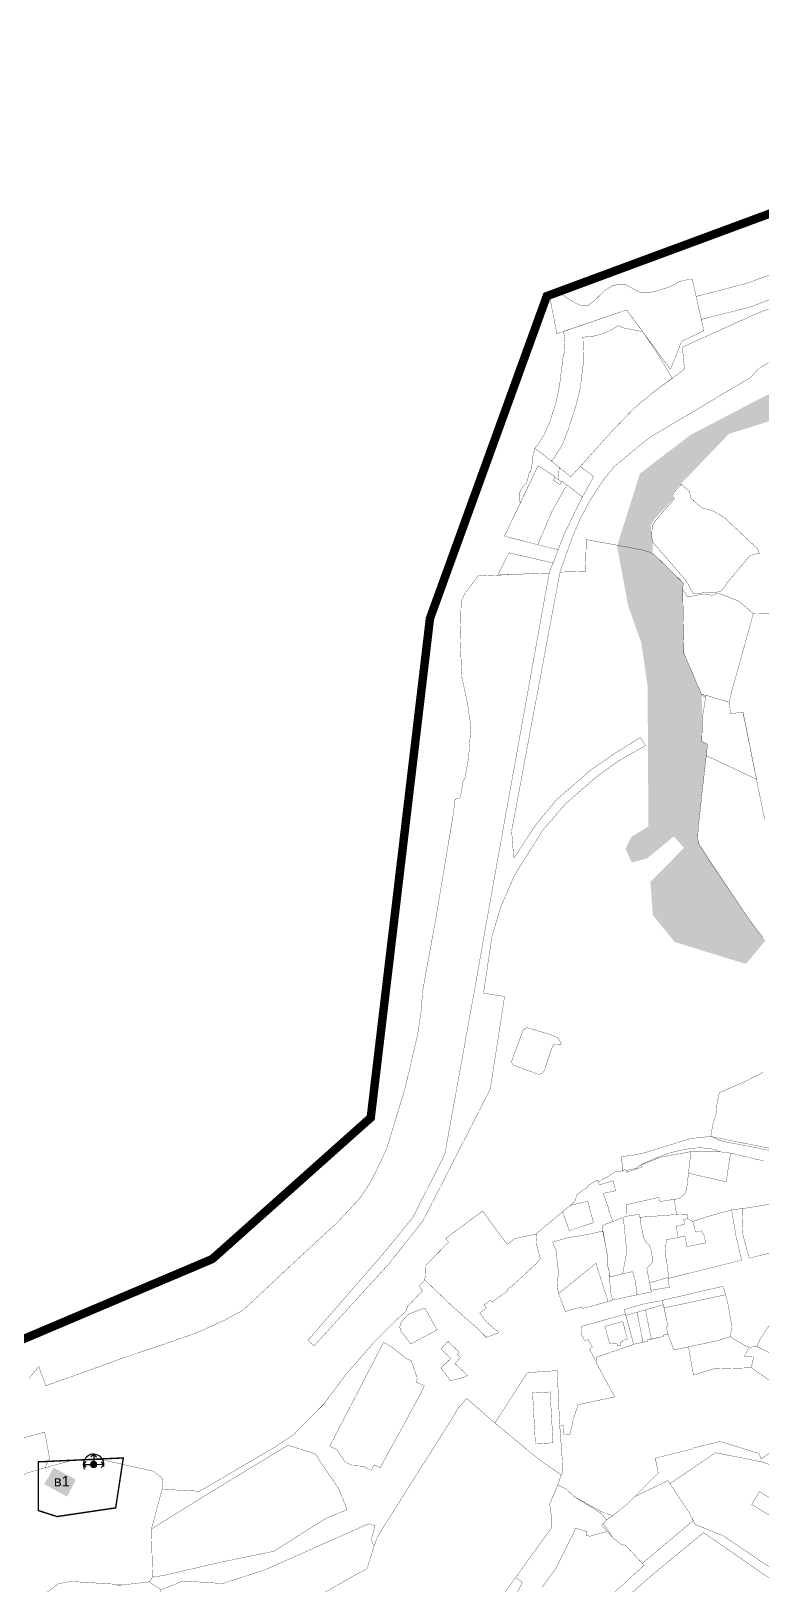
# Model space of a CAD drawing. Header units: millimetres. Extents: x 21689 to 31331, y 37531 to 43751.
# Drawn here: x 23516 to 24035, y 39211 to 40316 of the extents above; entities that cross this region are included whole.
import ezdxf

# ---------------------------------------------------------------- set-up
doc = ezdxf.new("R2010")
doc.units = ezdxf.units.MM
doc.linetypes.add('DASHEDX2', pattern=[1.5, 1, -0.5])
doc.linetypes.add('МЕЖА', pattern=[4, 1, -1, 1, -1])
for name, color, linetype, lineweight in [('0 . 11 - границы ДМ проект', 10, 'МЕЖА', 0), ('0.15 - Видовые раскрытия', 22, 'Continuous', 9), ('00 границы ОКН', 1, 'Continuous', 40), ('00 номер ОКН', 7, 'Continuous', 15), ('CONTUR', 150, 'Continuous', 9)]:
    doc.layers.add(name, color=color, linetype=linetype, lineweight=lineweight)
doc.layers.add('00 Выявленные ОКН', color=30, linetype='Continuous', lineweight=9, transparency=0.4)
doc.layers.add('00 Природный ландшафт', color=81, linetype='Continuous', lineweight=9, true_color=0xa9da90, transparency=0.4)
doc.styles.get("Standard").update_dxf_attribs({"font": 'arial.ttf'})

# ---------------------------------------------------------------- blocks, each defined once
blk = doc.blocks.new('участки все')
at = {"layer": 'CONTUR', "const_width": 0.2}
for points in [[(1247, 2489.7), (1146.8, 2433.6), (1140.8, 2427), (1068.3, 2383.8), (1044.3, 2364.1), (1036.1, 2354.2), (1027, 2340.4), (1019.2, 2325.8), (1013.8, 2313.1), (1005.1, 2288.5), (970.7, 2104.5), (972.2, 2085), (988.1, 2109.1), (1002.7, 2126.7), (1027.2, 2148), (1044.4, 2159.8), (1062.2, 2170.8), (1065.9, 2165.1), (1046.4, 2154.1), (1030.6, 2142.6), (1009.1, 2123.8), (992.7, 2104.8), (973.2, 2073.8), (962.9, 2050.3), (956.8, 2029.8), (950.7, 1989.1), (965.7, 1986.8), (955.5, 1920.9), (907.5, 1827), (882.6, 1795.8), (830.1, 1738.3), (825.8, 1742.3), (878.6, 1803), (900.5, 1829.7), (923.2, 1874.7), (944.6, 1993), (957.1, 2063.8), (997.4, 2287.8), (1008.1, 2315.5), (1018.9, 2337.8), (1029, 2356.4), (1019.5, 2363.6), (1043.2, 2389.9), (1057.9, 2405.1), (1072, 2416.8), (1089, 2429.2), (1093.7, 2432.9), (1092.1, 2448.4), (1145.1, 2472.4), (1186.6, 2487.7)], [(1150.6, 2112.8), (1135.2, 2188.8), (1126.4, 2187.9), (1125.5, 2195.9), (1126.2, 2199.6), (1127.3, 2203.9), (1142.6, 2258.9), (1155.7, 2259.1)], [(1149.6, 1932.9), (1138.4, 1927.1), (1118.5, 1918.4), (1116.8, 1911), (1116.4, 1904.4), (1113.6, 1895), (1112.4, 1887.3), (1098.3, 1885.8), (1065.1, 1875.6), (1058.9, 1874.2), (1049, 1872.9), (1049.5, 1862.5), (1044.5, 1862.1), (1038.7, 1858.4), (1032.3, 1855.1), (1031.6, 1856.3), (1024.7, 1852.2), (1025.2, 1851.5), (1017.4, 1846.2), (1015.5, 1840.9), (1012.3, 1838.2), (1007, 1833.8), (989.8, 1819.4), (987.7, 1817.7), (973.2, 1814.7), (967.5, 1810.5), (950, 1834.2), (923.8, 1814.8), (925.8, 1812.1), (909.3, 1795.3), (909.6, 1787.9), (908.3, 1784.4), (904.8, 1780.9), (907.2, 1778), (906.7, 1777.6), (907, 1777.3), (896.6, 1766.2), (895.5, 1763), (888.9, 1756.9), (872.3, 1740.4), (852.5, 1717.6), (837.3, 1697.2), (816.8, 1676.6), (816.9, 1676), (800.2, 1665.1), (748.8, 1635), (722.1, 1636.4), (722.5, 1640.1), (722.1, 1644.3), (715.7, 1649.3), (679.3, 1657.4), (656.8, 1656.6), (638.8, 1651.7), (642.1, 1658.3), (638.6, 1677), (615.7, 1670.7)], [(627.4, 1715.1), (634.4, 1723.7), (639.4, 1710), (666.4, 1719.6), (693.8, 1729.6), (723, 1739.4), (746.4, 1747.5), (766.9, 1756.8), (780, 1764), (819.6, 1801.1), (840.4, 1820.3), (846, 1825.4), (854.5, 1834.4), (860.6, 1841), (864.4, 1845.7), (869.9, 1854), (873.3, 1860.5), (881.8, 1878.6), (889.9, 1905), (894.3, 1919.3), (897.8, 1933.6), (903.9, 1959.9), (906.4, 1976.8), (907.3, 1990.1), (916.8, 2042.3), (929.1, 2115.9), (930.5, 2127), (933.9, 2128), (934.8, 2131.4), (936, 2139.6), (937.6, 2142.1), (940.1, 2156.5), (941.7, 2178.4), (939.4, 2194.7), (935.2, 2214.1), (934.2, 2239.7), (934.8, 2267.3), (935.9, 2270.2), (937.8, 2273.8), (947.3, 2286.3), (947.3, 2286.3), (950.1, 2285.8), (987, 2287.5), (997.4, 2287.8), (957.1, 2063.8), (944.6, 1993), (923.2, 1874.7), (900.5, 1829.7), (878.6, 1803), (825.8, 1742.3), (830.1, 1738.3), (882.6, 1795.8), (907.5, 1827), (955.5, 1920.9), (965.7, 1986.8), (950.7, 1989.1), (956.8, 2029.8), (962.9, 2050.3), (973.2, 2073.8), (992.7, 2104.8), (1009.1, 2123.8), (1030.6, 2142.6), (1046.4, 2154.1), (1065.9, 2165.1), (1062.2, 2170.8), (1044.4, 2159.8), (1027.2, 2148), (1002.7, 2126.7), (988.1, 2109.1), (972.2, 2085), (970.7, 2104.5), (1005.1, 2288.5), (1017.7, 2288.8), (1023.2, 2289), (1023.8, 2311.6), (1044.7, 2307.8), (1063.9, 2304.2), (1069.1, 2302.6), (1072.1, 2301), (1092.8, 2280.7), (1092.4, 2276.3), (1093.2, 2230.8), (1105.7, 2201.8), (1106, 2200.8), (1108.7, 2199.8), (1106.3, 2184.1), (1106, 2168.1), (1108, 2167.1), (1110.1, 2166.4), (1106.1, 2131.4), (1104.8, 2118.9), (1103.5, 2107.4), (1103, 2099.2), (1104, 2094.9), (1112, 2082.3), (1122.2, 2067.3), (1140.3, 2040.6), (1149.4, 2028.6)], [(1160.1, 1877.7), (1146.4, 1880.4), (1132.7, 1883.1), (1117.1, 1886.2), (1112.4, 1887.3), (1113.6, 1895), (1116.4, 1904.4), (1116.8, 1911), (1118.5, 1918.4), (1138.4, 1927.1), (1149.6, 1932.9)], [(1150.3, 1869.7), (1144.5, 1871.1), (1136.3, 1873.1), (1127.2, 1875.3), (1126.4, 1875.4), (1118.5, 1876.4), (1114.8, 1878.1), (1111.8, 1878.6), (1108.9, 1878.9), (1106.1, 1879.1), (1103.6, 1879.1), (1100.7, 1879), (1097.4, 1878.6), (1094.3, 1878.1), (1089.6, 1877.1), (1086.5, 1876.4), (1083.2, 1875.4), (1080.4, 1874.5), (1076.7, 1873.2), (1074, 1872.2), (1070.7, 1870.8), (1067.2, 1869.2), (1064.8, 1868.1), (1063, 1867.2), (1062, 1866.7), (1061.3, 1866.2), (1060.7, 1865.8), (1060.2, 1865.3), (1059.4, 1864.7), (1052, 1863), (1051.7, 1863.8), (1049.4, 1863), (1049.4, 1863), (1049, 1872.9), (1058.9, 1874.2), (1065.1, 1875.6), (1098.3, 1885.8), (1112.4, 1887.3), (1117.5, 1885.1), (1117.6, 1884.9), (1117.8, 1884.8), (1118.1, 1884.7), (1118.3, 1884.6), (1118.6, 1884.5), (1120.6, 1884), (1123.2, 1883.4), (1126.3, 1882.8), (1135.3, 1881), (1144.4, 1879.3), (1153.9, 1877.3)], [(1150.3, 1869.7), (1144.5, 1871.1), (1136.3, 1873.1), (1127.2, 1875.3), (1126.4, 1875.4), (1123.3, 1855), (1096.5, 1861.1), (1095.5, 1852.8), (1095.2, 1849.7), (1094.5, 1847.5), (1093.4, 1845.8), (1091.3, 1844.3), (1089.4, 1843), (1086.3, 1842.5), (1088, 1831.8), (1090.2, 1831.9), (1095.5, 1831.7), (1095.9, 1828.8), (1099.4, 1826.9), (1113.3, 1831.2), (1124.8, 1834.4), (1127.2, 1835.1), (1135.2, 1836), (1177, 1842.6)], [(1157.7, 1665.1), (1148.2, 1657.8), (1146.5, 1661.9), (1119, 1670.4), (1099.9, 1665.8), (1099.3, 1665.1), (1074.5, 1658.9), (1072.9, 1658.4), (1075, 1648), (1052.9, 1625.9), (1042.7, 1617.7), (1034.6, 1620.4), (1015.7, 1630.9), (1009.4, 1636.7), (1003.5, 1639.3), (1005.9, 1646.7), (1006.3, 1646.4), (1007.2, 1649.3), (1006.3, 1663.2), (1004.9, 1681.6), (1004.9, 1681.6), (1007.4, 1681.8), (1007.7, 1675.4), (1012.3, 1675.6), (1014.5, 1686), (1017.9, 1696.5), (1044, 1702.1), (1030.8, 1726.4), (1030.9, 1726.9), (1031.1, 1730.3), (1042.5, 1734.3), (1043.8, 1734.6), (1057.5, 1739.5), (1067.4, 1741.7), (1067.2, 1742.6), (1078.6, 1745), (1078.4, 1746), (1081.9, 1746.7), (1086.2, 1735.5), (1096.5, 1737.7), (1100, 1717.6), (1114.3, 1722), (1141.1, 1722.8), (1170.3, 1702.6)], [(843.2, 1566.2), (859.2, 1575.3), (867.8, 1579.9), (872.9, 1596), (875.2, 1602.6), (880.3, 1610.8), (893.2, 1631.1), (906.5, 1652.3), (914, 1663.9), (915.4, 1666.2), (918.8, 1671.6), (922.5, 1677.5), (929, 1687.8), (929.7, 1688.9), (932.4, 1693.8), (934.9, 1696.6), (938.7, 1701), (938.7, 1701), (940.8, 1699.2), (958.8, 1683.5), (959.3, 1683.1), (984.1, 1662.6), (992.4, 1656), (1005.9, 1646.7), (1003.5, 1639.3), (997.8, 1626.1), (999.1, 1616.1), (999.1, 1609.1), (988.8, 1594.8), (976.2, 1577.4), (973.6, 1573.7), (963.9, 1560.4)], [(476.8, 1557), (488.5, 1573), (504.7, 1580.7), (538.9, 1589.2), (560.9, 1617.2), (598.5, 1630.8), (612.7, 1638.4), (625.5, 1647.7), (638.8, 1651.7), (656.8, 1656.6), (679.3, 1657.4), (679.3, 1657.4), (715.7, 1649.3), (722.1, 1644.3), (722.5, 1640.1), (722.1, 1636.4), (714.5, 1608.1), (715.3, 1574), (713, 1570.6), (695.1, 1568.5), (656.4, 1570.9), (647.9, 1569), (637.9, 1561.3)], [(974.6, 1562.7), (978.3, 1570.3), (973.6, 1573.7), (976.2, 1577.4), (988.8, 1594.8), (999.1, 1609.1), (999.1, 1616.1), (997.8, 1626.1), (1000.3, 1632), (1000.3, 1632), (1003.5, 1639.3), (1009.4, 1636.7), (1015.7, 1630.9), (1033.9, 1619.6), (1038.3, 1614.6), (1034.7, 1610.9), (1038.7, 1606.4), (1026.3, 1603), (1023.6, 1603.8), (1024.3, 1606.3), (1015.9, 1608.8), (1014.9, 1605.4), (1002.4, 1580.5), (992.3, 1566.7)], [(992.3, 1566.7), (1002.4, 1580.5), (1014.9, 1605.4), (1015.9, 1608.8), (1024.3, 1606.3), (1023.6, 1603.8), (1026.3, 1603), (1038.7, 1606.4), (1042.3, 1602.3), (1048, 1597.6), (1052.2, 1596), (1064.9, 1582.4), (1043.3, 1562.6)], [(689.3, 1567.7), (695.1, 1568.5), (713, 1570.6), (721.4, 1564.9)]]:
    blk.add_lwpolyline(points, dxfattribs=at)
for points in [[(1191.5, 2513.2), (1196.9, 2502.9), (1179.8, 2494.4), (1162.4, 2485.7), (1150.4, 2480.8), (1140.3, 2476.9), (1125.8, 2473.2), (1113.3, 2470.1), (1105.6, 2468.2), (1103.4, 2477.8), (1101.9, 2484.5), (1137.3, 2493.6), (1158.5, 2501.4), (1190.1, 2516), (1191.5, 2513.2)], [(1095.4, 2496.3), (1099.2, 2496.5), (1107.4, 2460.1), (1091.6, 2452.6), (1083.7, 2432.5), (1052.5, 2474.9), (1002.9, 2458), (997.4, 2485.9), (1001.1, 2487.5), (1005.4, 2486.6), (1011.3, 2482.6), (1015.9, 2479.8), (1019.9, 2478.2), (1025.4, 2478.3), (1030, 2481.9), (1037, 2488.7), (1042.2, 2492), (1046.3, 2493), (1052, 2492.9), (1057.6, 2489.6), (1063.3, 2487), (1068.6, 2487), (1074.4, 2488.6), (1080, 2490.3), (1085.4, 2492.3), (1090.4, 2495.2), (1095.4, 2496.3)], [(1007.2, 2459.4), (1052.5, 2474.9), (1063.9, 2459.5), (1050.9, 2461.9), (1046.4, 2463.6), (1041.5, 2460.6), (1035.3, 2457.9), (1028.3, 2456.1), (1021.4, 2455.5), (1021.9, 2438.5), (1019.6, 2419.9), (1016.4, 2406.6), (1011.4, 2391.2), (1006.9, 2379.3), (1001.4, 2370.3), (998.9, 2367.5), (987.2, 2376.6), (989.4, 2379.1), (993.8, 2386.2), (998.1, 2395.8), (1002.5, 2410), (1004.9, 2422.2), (1007.3, 2441.1), (1008.1, 2444.5), (1008.5, 2453.5), (1007.9, 2457.6), (1007.2, 2459.4)], [(1021.4, 2455.5), (1028.3, 2456.1), (1035.3, 2457.9), (1041.5, 2460.6), (1046.4, 2463.6), (1050.9, 2461.9), (1063.9, 2459.5), (1074.7, 2443.4), (1078.8, 2436.7), (1085, 2426.4), (1072, 2416.8), (1057.9, 2405.1), (1043.2, 2389.9), (1019.5, 2363.6), (1012.8, 2356.2), (1002.2, 2364.9), (998.9, 2367.5), (1001.4, 2370.3), (1006.9, 2379.3), (1011.4, 2391.2), (1016.4, 2406.6), (1019.6, 2419.9), (1021.9, 2438.5), (1021.4, 2455.5)], [(985.4, 2369.4), (987.3, 2376.5), (998.9, 2367.5), (1002.2, 2364.9), (1004.5, 2363), (1004.5, 2362.1), (1003.8, 2354.3), (1001.3, 2355.8), (1001.6, 2356.3), (998.5, 2358.3), (990.9, 2363.2), (989.5, 2364.1), (976.9, 2337.8), (976, 2339.5), (976, 2343.5), (977, 2346.5), (979.1, 2349.6), (981.1, 2351.5), (982.1, 2354.4), (983.2, 2359.4), (984.3, 2360.2), (985.4, 2366.4), (985.4, 2367.3), (985.4, 2369.4)], [(989.3, 2308), (999.2, 2331.3), (1009.9, 2350.5), (1006.4, 2353.1), (1006.2, 2352.8), (1005, 2350.8), (1000.1, 2353.8), (1001.3, 2355.8), (1001.6, 2356.3), (998.5, 2358.3), (990.9, 2363.2), (989.5, 2364.1), (965.6, 2314), (967.1, 2313.6), (989.3, 2308)], [(1001.3, 2355.8), (1000.1, 2353.8), (1005, 2350.8), (1006.2, 2352.8), (1001.3, 2355.8)], [(1009.9, 2350.5), (1021.1, 2342), (1018.9, 2337.8), (1008.1, 2315.5), (1003.8, 2304.4), (989.3, 2308), (999.2, 2331.3), (1009.9, 2350.5)], [(1119.3, 2274.7), (1113.7, 2273.9), (1111.9, 2274.2), (1099.9, 2273.1), (1094.8, 2282.4), (1071.3, 2309.5), (1070.3, 2313.4), (1070.7, 2321.3), (1072.7, 2324.7), (1086.4, 2340.6), (1085.9, 2341.2), (1086, 2345.1), (1091.5, 2350.9), (1097.3, 2345.6), (1097.8, 2341.7), (1100.5, 2338.8), (1106.8, 2333.7), (1111, 2333.1), (1114.4, 2331.7), (1121.5, 2327.7), (1145.3, 2305.4), (1147.2, 2301.8), (1145.9, 2301.9), (1140.1, 2300.1), (1123.6, 2280.5), (1122.2, 2278), (1119.3, 2274.7)], [(968.7, 2302.2), (1000.2, 2295), (997.4, 2287.8), (987, 2287.5), (960.9, 2286.4), (968.7, 2302.2)], [(1092.4, 2276.3), (1095.9, 2270.8), (1107.5, 2273), (1113.2, 2271.9), (1117.5, 2273.7), (1132.5, 2267.7), (1142.6, 2258.9), (1127.3, 2203.9), (1126.2, 2199.6), (1125.5, 2195.9), (1109.1, 2200.9), (1107.6, 2200.7), (1107.3, 2201.8), (1105.7, 2201.8), (1093.2, 2230.8), (1092.4, 2276.3)], [(1135.3, 2188.8), (1126.4, 2187.9), (1125.5, 2195.9), (1109.1, 2200.9), (1108.7, 2199.8), (1106.3, 2184.1), (1106, 2168.1), (1108, 2167.1), (1110.1, 2166.4), (1109.2, 2158), (1144.9, 2141.2), (1135.3, 2188.8)], [(981.8, 1964.5), (982.7, 1964.3), (998.1, 1959.8), (1003.8, 1957.2), (1006.2, 1952.8), (1002.3, 1953), (1001.4, 1952.7), (1000.8, 1952.2), (1000.1, 1951.7), (999.6, 1950.9), (999.2, 1950), (994, 1934.3), (993.4, 1933.3), (992.4, 1932.3), (991.7, 1931.9), (990.9, 1931.5), (989.8, 1931.4), (972.9, 1937.5), (972.2, 1937.8), (971.7, 1938.3), (971, 1939.3), (970.8, 1940.4), (971, 1941.6), (978.7, 1962.4), (979.3, 1963.4), (980.2, 1964.1), (981, 1964.4), (981.8, 1964.5)], [(981.8, 1964.5), (982.7, 1964.3), (998.1, 1959.8), (1003.8, 1957.2), (1006.2, 1952.8), (1002.3, 1953), (1001.4, 1952.7), (1000.8, 1952.2), (1000.1, 1951.7), (999.6, 1950.9), (999.2, 1950), (994, 1934.3), (993.4, 1933.3), (992.4, 1932.3), (991.7, 1931.9), (990.9, 1931.5), (989.8, 1931.4), (972.9, 1937.5), (972.2, 1937.8), (971.7, 1938.3), (971, 1939.3), (970.8, 1940.4), (971, 1941.6), (978.7, 1962.4), (979.3, 1963.4), (980.2, 1964.1), (981, 1964.4), (981.8, 1964.5)], [(1049.4, 1863), (1051.7, 1863.8), (1052.4, 1861.8), (1056.5, 1863.1), (1058.2, 1863.8), (1063.5, 1865.6), (1063.1, 1866.6), (1062.9, 1867.1), (1071.2, 1870.3), (1073.2, 1871.1), (1076.3, 1872.4), (1096.7, 1876.2), (1098.2, 1876.4), (1096.5, 1861.1), (1095.5, 1852.8), (1095.2, 1849.7), (1094.5, 1847.5), (1093.4, 1845.8), (1091.3, 1844.3), (1089.4, 1843), (1076, 1841), (1075.4, 1844), (1052.1, 1838.6), (1052.3, 1830.5), (1050.1, 1829.7), (1042.8, 1826.8), (1040.7, 1831.9), (1039.5, 1835.3), (1039.9, 1835.5), (1035.8, 1846.8), (1044.6, 1848.6), (1042.9, 1855.7), (1033.2, 1852.9), (1032.3, 1855.1), (1038.7, 1858.4), (1044.5, 1862.1), (1049.5, 1862.5), (1049.4, 1863)], [(1098.2, 1876.4), (1118.5, 1876.4), (1126.4, 1875.4), (1123.3, 1855), (1096.5, 1861.1), (1098.2, 1876.4)], [(923.8, 1814.8), (950, 1834.2), (967.5, 1810.5), (973.2, 1814.7), (987.7, 1817.7), (988.4, 1817.9), (988, 1811.9), (989.1, 1808), (991.1, 1800.5), (988.2, 1796.8), (970.9, 1780.8), (967.7, 1778.7), (968.3, 1777.9), (956.8, 1769.4), (955.7, 1770.9), (951.1, 1767.5), (952.8, 1765.3), (948, 1761.7), (948.3, 1761.3), (952.5, 1755.7), (961.6, 1747.7), (952.6, 1744.4), (946.5, 1750.6), (927.2, 1767.7), (908.7, 1785.5), (909.6, 1787.9), (909.3, 1795.3), (925.8, 1812.1), (923.8, 1814.8)], [(1028.9, 1826), (1011.7, 1820.3), (1007, 1833.8), (1012.3, 1838.2), (1024.8, 1841.2), (1028.9, 1826)], [(1099.4, 1826.9), (1113.3, 1831.2), (1124.8, 1834.4), (1127.2, 1835.1), (1129.2, 1822.7), (1130.3, 1816.3), (1134.3, 1799.3), (1133, 1799), (1082.1, 1786.3), (1082.2, 1787), (1082.3, 1787.6), (1081.2, 1796.7), (1080.1, 1802.5), (1080.3, 1809.3), (1080.8, 1813.9), (1089.2, 1815.5), (1089.4, 1815.5), (1093.9, 1816.3), (1095.4, 1808.9), (1108.7, 1811.6), (1107.7, 1816.7), (1105.7, 1820.2), (1101.6, 1819.2), (1100.1, 1825), (1099.9, 1826), (1099.4, 1826.9)], [(1135.2, 1836), (1177, 1842.6), (1176.5, 1840.4), (1176.6, 1832.9), (1176.7, 1818.9), (1178.9, 1810.5), (1177.1, 1810.1), (1175.8, 1809.7), (1141.6, 1801.2), (1139.6, 1800.7), (1134.7, 1819.2), (1135.2, 1836)], [(1049.6, 1789.5), (1040.5, 1787.3), (1040.3, 1791.2), (1039, 1794.7), (1038.8, 1800.4), (1038.6, 1803.2), (1038.4, 1804.7), (1035.8, 1819.7), (1035.1, 1819.6), (1035, 1821.5), (1035, 1823.2), (1037.3, 1824.8), (1041.7, 1826.4), (1042.8, 1826.8), (1050.1, 1829.7), (1052, 1811.7), (1052.2, 1810.4), (1052.7, 1805.7), (1049.6, 1789.5)], [(1066.8, 1793.5), (1070.6, 1797.4), (1070.6, 1802.2), (1070, 1806.3), (1068.4, 1810.4), (1066.5, 1811.8), (1064.8, 1814.8), (1064.2, 1817.1), (1064.1, 1817.8), (1063.8, 1819), (1062.5, 1825.4), (1061.7, 1831.9), (1052.3, 1830.5), (1050.1, 1829.7), (1052, 1811.7), (1052.2, 1810.4), (1052.7, 1805.7), (1049.6, 1789.5), (1056.7, 1791.2), (1058.7, 1784.6), (1059.8, 1774.7), (1070.1, 1776.7), (1066.8, 1793.5)], [(1062, 1829.8), (1090.2, 1831.9), (1095.5, 1831.7), (1095.9, 1828.8), (1093, 1828.2), (1093.9, 1824.9), (1087.6, 1823.4), (1089.2, 1815.5), (1080.8, 1813.9), (1080.3, 1809.3), (1080.1, 1802.5), (1081.2, 1796.7), (1082.3, 1787.6), (1082.2, 1787), (1068.8, 1783.2), (1066.8, 1793.5), (1070.6, 1797.4), (1070.6, 1802.2), (1070, 1806.3), (1068.4, 1810.4), (1066.5, 1811.8), (1064.8, 1814.8), (1064.2, 1817.1), (1064.1, 1817.8), (1063.8, 1819), (1062.5, 1825.4), (1062, 1829.8)], [(1004.1, 1775.5), (1030.6, 1797.1), (1039.3, 1769.8), (1042.5, 1771.2), (1041.1, 1776.1), (1040.9, 1777.9), (1040.2, 1791.5), (1039, 1795.2), (1038.7, 1803.5), (1035.6, 1819.5), (1034.8, 1819.6), (1032.4, 1819.3), (1024.9, 1817.6), (1011.1, 1815.3), (999.8, 1812.2), (1002.3, 1805.7), (1003.9, 1791.4), (1003.3, 1780.4), (1004.1, 1775.5)], [(1021.1, 1764.9), (1020.8, 1766.2), (1009, 1762.8), (1006.1, 1770.5), (1004.1, 1775.5), (1030.6, 1797.1), (1039.3, 1769.8), (1021.1, 1764.9)], [(1040.4, 1787.3), (1040.9, 1777.9), (1041.1, 1776.1), (1042.5, 1771.2), (1042.6, 1770.9), (1059.8, 1774.7), (1058.7, 1784.6), (1056.7, 1791.2), (1049.6, 1789.5), (1040.5, 1787.3), (1040.4, 1787.3)], [(1082.2, 1787), (1068.8, 1783.2), (1069.8, 1777.9), (1083.3, 1780.1), (1082.4, 1782.5), (1081.9, 1785.3), (1082.2, 1787)], [(1077.9, 1770.7), (1078.5, 1767.6), (1079.1, 1765.3), (1122.8, 1774.7), (1121.2, 1780.8), (1077.9, 1770.7)], [(1051.9, 1760), (1078.5, 1767.6), (1077.9, 1770.7), (1067.8, 1768.8), (1064.3, 1768.1), (1050.8, 1764.1), (1051.6, 1760.9), (1051.9, 1760)], [(1065.9, 1764), (1078.5, 1767.6), (1082, 1752.2), (1080.8, 1751.9), (1081.9, 1746.7), (1078.4, 1746), (1078.6, 1745), (1070, 1743.1), (1065.9, 1764)], [(1082, 1752.2), (1080.8, 1751.9), (1081.9, 1746.7), (1086.2, 1735.5), (1117.4, 1742.1), (1126, 1744.8), (1127.5, 1751.7), (1124.4, 1768.9), (1122.8, 1774.7), (1079.1, 1765.3), (1082, 1752.2)], [(908.9, 1765.3), (917.7, 1749.7), (898.9, 1739.8), (892, 1748.8), (891.2, 1751.4), (891.5, 1754.3), (893.5, 1756.8), (897.3, 1760.9), (908.9, 1765.3)], [(1057.5, 1739.5), (1057.3, 1740.1), (1051.6, 1760.9), (1046.3, 1759.4), (1020.5, 1752.3), (1020, 1749.3), (1020.4, 1746.3), (1022.6, 1742.3), (1025.3, 1742.7), (1028.1, 1737.6), (1026.1, 1736.1), (1030.9, 1726.9), (1031.1, 1730.3), (1042.5, 1734.3), (1043.8, 1734.6), (1057.5, 1739.5)], [(1051.9, 1760), (1059.9, 1762.3), (1064.1, 1741), (1057.5, 1739.5), (1057.3, 1740.1), (1051.9, 1760)], [(1065.9, 1764), (1059.9, 1762.3), (1064.1, 1741), (1067.4, 1741.7), (1067.2, 1742.6), (1070, 1743.1), (1065.9, 1764)], [(1161.8, 1762.7), (1169.8, 1759.7), (1181.3, 1761), (1201.1, 1766.4), (1211.7, 1760.1), (1190.1, 1714.3), (1145.1, 1738), (1147.6, 1743.6), (1155.6, 1755.3), (1157.8, 1758.4), (1161.8, 1762.7)], [(1037, 1752.3), (1049.8, 1755.7), (1053, 1743.1), (1049.7, 1742.2), (1049.9, 1741.4), (1047.9, 1740.8), (1048.4, 1738.9), (1046.1, 1738.3), (1045.6, 1740.2), (1043.5, 1739.7), (1043.2, 1740.6), (1040.4, 1739.9), (1037, 1752.3)], [(1037, 1752.3), (1040.4, 1739.9), (1043.2, 1740.6), (1043.5, 1739.7), (1045.6, 1740.2), (1046.1, 1738.3), (1048.4, 1738.9), (1047.9, 1740.8), (1049.9, 1741.4), (1049.7, 1742.2), (1053, 1743.1), (1049.8, 1755.7), (1037, 1752.3)], [(865.1, 1652.8), (857.5, 1653.2), (852.2, 1656), (846.3, 1664.6), (841.3, 1667), (879.6, 1740.8), (884.8, 1738.1), (895.5, 1729.5), (899.3, 1727.8), (903.7, 1715.2), (902.6, 1712.8), (908.7, 1709.9), (903.7, 1700.1), (877.2, 1651.7), (872.9, 1653.7), (871, 1649.9), (865.1, 1652.8)], [(925.4, 1741.5), (933.5, 1733.8), (932, 1732.3), (934.3, 1730.1), (930.4, 1725.8), (939.3, 1717.4), (937.8, 1716.5), (937, 1716), (933, 1715.1), (927.5, 1713.6), (924.2, 1717.7), (920.4, 1722.4), (922.3, 1724.6), (924.2, 1726.2), (927.4, 1729.5), (920.4, 1736.1), (925.4, 1741.5)], [(1096.5, 1737.7), (1117.4, 1742.1), (1126, 1744.8), (1136.1, 1738.9), (1139.6, 1737.3), (1136.3, 1731.1), (1142.8, 1730.4), (1141.1, 1722.8), (1114.3, 1722), (1100, 1717.6), (1096.5, 1737.7)], [(1136.3, 1731.1), (1139.6, 1737.3), (1145.1, 1738), (1181.1, 1719.1), (1170.6, 1702.4), (1170.3, 1702.6), (1141.1, 1722.8), (1142.8, 1730.4), (1136.3, 1731.1)], [(1004.8, 1683.4), (1003.1, 1720.8), (981.9, 1719.3), (958.8, 1683.5), (959.3, 1683.1), (984.1, 1662.6), (992.4, 1656), (1006.3, 1646.4), (1007.2, 1649.3), (1006.3, 1663.2), (1004.8, 1683.4)], [(1004.8, 1683.4), (1003.1, 1720.8), (981.9, 1719.3), (958.8, 1683.5), (959.3, 1683.1), (984.1, 1662.6), (992.4, 1656), (1006.3, 1646.4), (1007.2, 1649.3), (1006.3, 1663.2), (1004.8, 1683.4)], [(987.6, 1668.8), (1000.1, 1669.4), (998.1, 1705.6), (985.6, 1705), (987.6, 1668.8)], [(987.6, 1668.8), (985.6, 1705), (998.1, 1705.6), (1000.1, 1669.4), (987.6, 1668.8)], [(714.5, 1608.1), (748.9, 1629.6), (811.5, 1667.7), (831.1, 1661.6), (834.1, 1656.8), (847.7, 1636.7), (852.1, 1625.9), (853.5, 1621.8), (838.7, 1615.8), (801.5, 1592.3), (762.1, 1584.2), (723.3, 1575.1), (715.3, 1574), (714.5, 1608.1)], [(1083.3, 1640.4), (1115.7, 1662.4), (1149.5, 1655.7), (1157, 1652.9), (1165.6, 1649.9), (1183.6, 1638.5), (1155.5, 1593.1), (1169.8, 1583.3), (1165, 1573.7), (1121.1, 1603.4), (1101.3, 1611.4), (1096.9, 1619.9), (1090.8, 1629), (1083.3, 1640.4)], [(1038.3, 1614.6), (1042.7, 1617.7), (1052.9, 1625.9), (1058, 1631), (1081.9, 1642.6), (1083.3, 1640.4), (1090.8, 1629), (1096.9, 1619.9), (1099.9, 1614), (1097.3, 1612), (1063.7, 1583.7), (1052.2, 1596), (1048, 1597.6), (1042.3, 1602.3), (1036, 1612.2), (1038.3, 1614.6)], [(1160.1, 1626.6), (1154.4, 1617.7), (1141.3, 1625.7), (1147, 1634.8), (1160.1, 1626.6)], [(716.3, 1549.2), (721.4, 1564.9), (736.9, 1571.2), (765.3, 1569.4), (795.9, 1579.4), (868.7, 1611.8), (873.6, 1610.5), (870.8, 1600.7), (872.9, 1596), (867.8, 1579.9), (859.2, 1575.3), (843.2, 1566.2), (832.2, 1559.9), (832.2, 1559.7), (819.1, 1557.7), (816.6, 1556.7), (780.1, 1534.4), (764.1, 1532.5), (762.1, 1532.7), (749.5, 1535.6), (734.4, 1539.1), (715, 1543.4), (716.3, 1549.2)], [(1053.8, 1560.7), (1131.8, 1499.2), (1142.9, 1511.1), (1171.7, 1541.8), (1174.2, 1547.9), (1174.5, 1551.4), (1173.7, 1554.8), (1170.9, 1561.4), (1150.7, 1575.5), (1122.9, 1594.7), (1107.2, 1605.6), (1088.1, 1589.9), (1069.5, 1574.5), (1053.8, 1560.7)]]:
    blk.add_lwpolyline(points, close=True, dxfattribs=at)

msp = doc.modelspace()

# ---------------------------------------------------------------- hatches: boundary and pattern name
at = {"layer": '0.15 - Видовые раскрытия', "transparency": 33554687}
h = msp.add_hatch(color=256, dxfattribs=at)
h.dxf.hatch_style = 1
h.paths.add_polyline_path([(23560.2, 39298.6, 1), (23560.1, 39294.2, 1)])
at = {"layer": '00 Выявленные ОКН'}
h = msp.add_hatch(color=256, dxfattribs=at)
h.dxf.hatch_style = 1
h.paths.add_polyline_path([(23531.7, 39294.1), (23525, 39282.4), (23541.3, 39273.6), (23547.5, 39285.7)])
at = {"layer": '00 Природный ландшафт', "transparency": 33554585}
h = msp.add_hatch(color=256, dxfattribs=at)
h.dxf.hatch_style = 1
h.paths.add_polyline_path([(24037.9, 39668.9), (24024.1, 39652.4), (24018.7, 39653.9), (23973.4, 39667.9), (23957.8, 39687.1), (23956.1, 39710.7), (23980, 39734.8), (23972.8, 39743), (23953.7, 39727.3), (23942.8, 39724.4), (23938.4, 39734.4), (23942.6, 39742.6), (23954.7, 39750.1), (23954.3, 39811.5), (23954.2, 39849.1), (23949.7, 39880.2), (23940.1, 39907.7), (23932.4, 39949.4), (23948.7, 40001), (23984.9, 40028.6), (24042.3, 40058.5), (24121.4, 40091.7), (24137.1, 40096.1), (24136.8, 40088.2), (24093.6, 40065.7), (24071.4, 40052), (24040.1, 40038), (24012, 40029.2), (23972.1, 39987.7), (23972.4, 39982.9), (23959.1, 39968.7), (23956.3, 39964.2), (23957, 39955.7), (23958, 39951.8), (23957.5, 39944.1), (23958.9, 39943.4), (23979.5, 39923), (23979.1, 39918.7), (23979.5, 39898.3), (23980.2, 39872.8), (23992.5, 39844.2), (23993.1, 39826.5), (23992.7, 39810.5), (23996.9, 39808.8), (23990.2, 39749.8), (23989.8, 39741.6), (23991.3, 39737), (24027, 39682.9)])

# ---------------------------------------------------------------- linework, layer by layer
at = {"layer": '0 . 11 - границы ДМ проект', "color": 7, "linetype": 'DASHEDX2', "lineweight": 100, "ltscale": 9, "transparency": 33554687, "const_width": 6, "flags": 128}
msp.add_lwpolyline([(22946.7, 37638.6), (22902.6, 38352.1), (23040.3, 38403.7), (23117.3, 38401.2), (23331.1, 38342.2), (23767.9, 38429.7), (23839.7, 38479.2), (23935.9, 38610.4), (23988.4, 38646.9), (24015.5, 38690.3), (24098.8, 38777.8), (24145, 38828.9), (24135.9, 38857.7), (24309.8, 39159), (24384.6, 39142.8), (24479.7, 39275), (24546.5, 39209.4), (24750, 39350.1), (25003.9, 39639.8), (25413.2, 40107.1), (25363.3, 40286.2), (24989.2, 40491.1), (25395.3, 40838.8), (25660.6, 41058.1), (25845.2, 41208.9), (25792.9, 41266.2), (25888.3, 41383.1), (26058.6, 41521.6), (26092.2, 41658.7), (26130.8, 41752.5), (26159.1, 41742.3), (26300.9, 42104.4), (26325.3, 42112.1), (26524.5, 42049.1), (26659.5, 41994.1), (26661.3, 41997.4), (26646.2, 42050.7), (26706.5, 42027), (26859.7, 41970.8), (27006.6, 41919.8), (27173, 41911.4), (27384.1, 41951.1), (27369.5, 42033.6), (27673.2, 42086.3), (27976.4, 41979.7), (28033.4, 41963.2), (28102.9, 41962.6), (28159.5, 41928.3), (28328.6, 41835.1), (28499.5, 41807.3), (28720.2, 41761.5), (29052.5, 41622.8), (29045.5, 41606.1), (29058, 41600.9), (29065.2, 41619), (29089.2, 41611.3), (29476.6, 41567.4), (29694.1, 41552.1), (29707.8, 41609), (29818.3, 41584.5), (29941.9, 41545.7), (30079.7, 41531.6), (30099.1, 41598.9), (30133.5, 41631.1), (30187.9, 41657.3), (30321.7, 41749.7), (30401.4, 41749.7), (30509.2, 41676.7), (30617.6, 41749.7), (30608.4, 41787.7), (30599.8, 41907.5), (30613.2, 41930.6), (30611.4, 41954.4), (30596.2, 41953.5), (30593.7, 42010.2), (30597.1, 42063.4), (30605.4, 42235.8), (30665.5, 42236.2), (30657.3, 42284.1), (30610.3, 42363.4), (30625.5, 42373.5), (30633.2, 42373), (30649.5, 42377.7), (30654.8, 42423.4), (30716, 42430.2), (30760.5, 42567.6), (30765.8, 42586.4), (30791.9, 42710.5), (30846.4, 42699.4), (30866.7, 42759.8), (30939.1, 42753.2), (31031, 42735.5), (31057.2, 42750.3), (31131.4, 42919.4), (31178.7, 43050), (31223.9, 43155.8), (31261.2, 43239.2), (31200.2, 43266.3), (31159, 43264.6), (31092.9, 43324.6), (31030.8, 43397.8), (30974.1, 43434), (30837.7, 43448.5), (30812.7, 43443.6), (30797.6, 43373.3), (30670, 43084.4), (30627.8, 42979.1), (30572.8, 42815.9), (30581.4, 42739.2), (30580.1, 42670.1), (30572.5, 42633), (30553.3, 42565.7), (30547.4, 42556.7), (30525.7, 42505.2), (30514.5, 42510.1), (30479.5, 42425.9), (30462, 42345.4), (30464.7, 42236.1), (30403.5, 42231.7), (30362, 42222.3), (30262.4, 42221.2), (30098, 42200.4), (30088.9, 42269.9), (30058.5, 42273.9), (30000.9, 42267.8), (30008.9, 42181.9), (29926, 42170.9), (29838, 42159.4), (29837.1, 42151.4), (29801.6, 42150.5), (29804.1, 42118.5), (29746.3, 42112.8), (29727, 42117.6), (29726.8, 42121.3), (29670, 42116.5), (29667.1, 42186.8), (29663.6, 42276.8), (29664.8, 42334.2), (29729.7, 42336.2), (29743.3, 42425.8), (29681.4, 42426.6), (29599.9, 42422), (29585.3, 42460.1), (29593.5, 42547.9), (29586.2, 42640.9), (29612.4, 42670.3), (29566.6, 42703.2), (29536.5, 42712.4), (29485.1, 42721.1), (29445.2, 42718.9), (29271.9, 42704.3), (29252.9, 42692.4), (29197.9, 42673), (29178.9, 42668.8), (29146.6, 42665.7), (29091, 42663.1), (29090.1, 42694.4), (29093.4, 42735.4), (29109.5, 42731.7), (29114.9, 42754.2), (29105.6, 42762.6), (29115.3, 42813.5), (29163.6, 42900), (29195.3, 42957.4), (29200.5, 43020.6), (29169, 43102.9), (29094.4, 43130.2), (29034.1, 43130.5), (28931, 43118.4), (28819.4, 43060.1), (28798.6, 43021.6), (28799.7, 42985.9), (28708, 42909), (28686.6, 42891.7), (28665.2, 42871.7), (28655.1, 42860), (28647.8, 42848.5), (28636.3, 42823.1), (28630.4, 42817.2), (28632.1, 42787), (28651.6, 42783.8), (28691.8, 42770.3), (28688.6, 42760), (28685.9, 42758.4), (28674.4, 42734.1), (28671, 42722), (28465.9, 42806.5), (28422.2, 42822), (28375.9, 42835.1), (28353.7, 42839), (28334.9, 42842.6), (28324.4, 42844.7), (28310.4, 42860.6), (28285.2, 42868.5), (28273.8, 42872), (28249.7, 42869.4), (28186.5, 42849.6), (28159.7, 42849.8), (28118.8, 42864), (28094.8, 42888.2), (28084.7, 42900.9), (28068.7, 42924.6), (28025.6, 42901.7), (28004.1, 42892.7), (27951.9, 42913.2), (27851.7, 42849.8), (27793.9, 42819.5), (27766.6, 42881.7), (27711.9, 42969.6), (27682.2, 43019.6), (27636.1, 43064.5), (27679, 43117.9), (27700.2, 43145.1), (27730.3, 43232.4), (27705.3, 43257), (27691.8, 43306.6), (27688.6, 43316.1), (27675.1, 43337.7), (27671, 43346.9), (27667.8, 43356.5), (27665.9, 43367.3), (27665.8, 43376), (27664.8, 43381.1), (27419.6, 43272.6), (27422.8, 43266.2), (27362.7, 43207.3), (27358.3, 43197.8), (27315.1, 43177.1), (27276.8, 43176.6), (27257.4, 43175.8), (27253.8, 43180.5), (27248.9, 43187), (27238.1, 43198.1), (27218.3, 43207), (27213.4, 43207.6), (27202.4, 43209), (27239.7, 43225.5), (27236.4, 43231.9), (27229, 43245.5), (27224.8, 43253.4), (27207.1, 43286.5), (27191.9, 43314.8), (27190, 43318.4), (27109.8, 43276.3), (27075.6, 43340.4), (27088.3, 43348), (27054.8, 43405.4), (27040, 43396.6), (27025.1, 43422.1), (27004.1, 43461.8), (26932.8, 43645.5), (26914.1, 43691.8), (26899.5, 43700.5), (26872.1, 43717), (26742.4, 43504.8), (26736.3, 43496.7), (26723.7, 43483.8), (26681, 43469.9), (26667.1, 43474.5), (26618.2, 43488.6), (26621.7, 43502.7), (26587.5, 43510.3), (26573.5, 43508.9), (26527.9, 43493.8), (26492.7, 43503.3), (26478.2, 43499.4), (26452.1, 43505.4), (26442.2, 43502.6), (26426.7, 43506.4), (26416.4, 43498.8), (26374.9, 43508.4), (26369.6, 43485.7), (26357.4, 43433.2), (26343.1, 43372.1), (26343.7, 43335.9), (26278.1, 43335.4), (26275.1, 43319.3), (26179.6, 43336.1), (26136.1, 43350.4), (26129.6, 43332.9), (26114.2, 43338.6), (26048.4, 43335.8), (26042.3, 43336), (26041.9, 43305.1), (26040, 43285.4), (25993.8, 43297.1), (25935.6, 43314.6), (25864.5, 43314.7), (25836.1, 43306.4), (25791.1, 43309.4), (25778.1, 43341), (25720.4, 43383.9), (25692.7, 43506.7), (25567.2, 43536.1), (25552.5, 43470.4), (25520.7, 43350.2), (25464.4, 43088.9), (25450.4, 42940.3), (25403.2, 42900.1), (25517.2, 42564.6), (25324.4, 42333.5), (25231.6, 42248.4), (25084.9, 42241.3), (25004.7, 42115.8), (25034.1, 42028.8), (25233, 41677.1), (25331.2, 41588.7), (25222.1, 41431.4), (24497, 41147.2), (24469.6, 41188.2), (24382.8, 41181.7), (24281.8, 41064.6), (24269, 41033.1), (24267.5, 40970.8), (24345.9, 40986.5), (24396.8, 40849.9), (24260.7, 40587.7), (24122.5, 40455.8), (24175.5, 40365.1), (24087.3, 40202.9), (23882.4, 40127.1), (23799.3, 39897.9), (23757.2, 39543), (23644.5, 39442.5), (23259, 39279.2), (23188.9, 39177.2), (23155.2, 38943.8), (22794.4, 38626.8), (22640.5, 38070.6), (22681.2, 37890.9), (22868.6, 37599.3), (22946.7, 37638.6)], close=True, dxfattribs=at)
at = {"layer": '0.15 - Видовые раскрытия', "lineweight": 30}
for p, q in [((23552.9, 39296.5), (23554.7, 39298.5)), ((23552.9, 39296.5), (23557.9, 39296.4)), ((23552.9, 39296.5), (23554.6, 39294.6)), ((23560.3, 39303.6), (23558.2, 39301.8)), ((23560.3, 39303.6), (23560.2, 39298.6)), ((23560.3, 39303.6), (23562.1, 39301.9)), ((23567.4, 39296.3), (23562.4, 39296.4)), ((23567.4, 39296.3), (23565.4, 39294.2)), ((23567.4, 39296.3), (23565.6, 39298.3))]:
    msp.add_line(p, q, dxfattribs=at)
at = {"layer": '0.15 - Видовые раскрытия'}
msp.add_circle((23560.1, 39296.4), 2.23, dxfattribs=at)
at = {"layer": '0.15 - Видовые раскрытия', "lineweight": 30}
msp.add_arc((23560.1, 39296.4), 7.35, 349.0839, 207.0832, dxfattribs=at)
at = {"layer": '00 границы ОКН', "const_width": 1}
msp.add_lwpolyline([(23520.8, 39298.3), (23581.2, 39301.1), (23575.8, 39265.6), (23534.1, 39259.4), (23520.7, 39263.7), (23520.8, 39298.3)], close=True, dxfattribs=at)

# ---------------------------------------------------------------- block references
at = {"layer": 'CONTUR'}
msp.add_blockref('участки все', (22886.7, 37642.4), dxfattribs=at)

# ---------------------------------------------------------------- texts
at = {"layer": '00 номер ОКН', "color": 7, "insert": (23531.8, 39288.3), "char_height": 7.5, "attachment_point": 1}
msp.add_mtext_dynamic_manual_height_columns('в1', width=4.792, gutter_width=12.5, heights=[0], dxfattribs=at)

doc.saveas('drawing.dxf')
